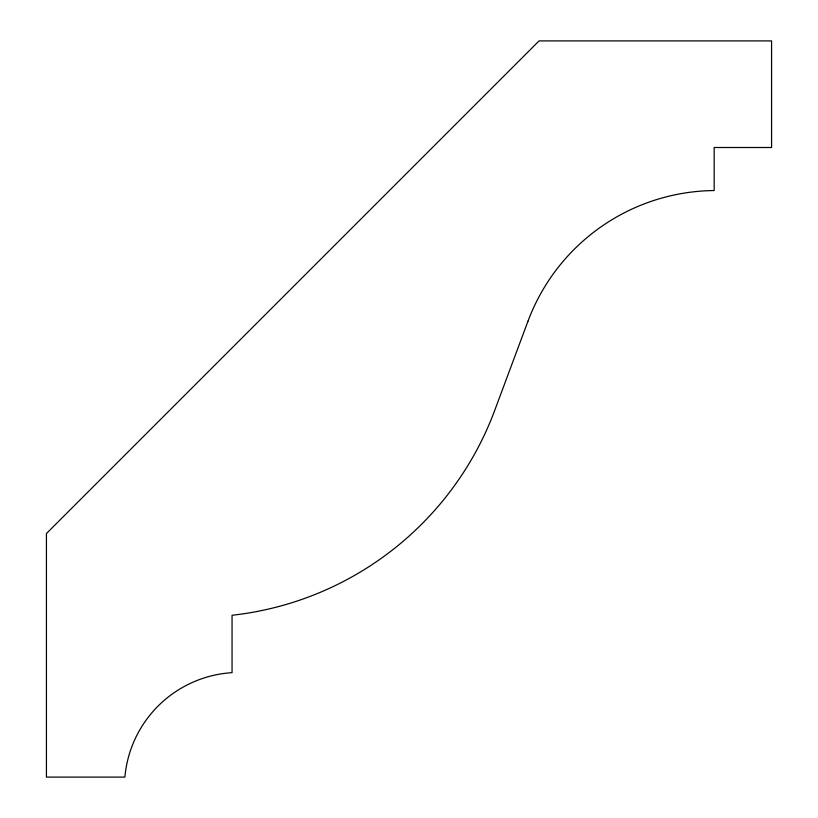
<?xml version="1.0" encoding="UTF-8"?>
<svg xmlns="http://www.w3.org/2000/svg" width="818" height="818" viewBox="0 0 818 818"><rect width="100%" height="100%" fill="white"/><g stroke="black" fill="none" stroke-linecap="round" stroke-linejoin="round"><path stroke-width="1.23" d="M527.958 321.259L494.645 410.585A317.568 317.568 0 0 1 232.056 615.259L232.056 672.662A114.817 114.817 0 0 0 124.888 777.1L46.432 777.1L46.432 533.54L539.072 40.9L771.568 40.9L771.568 147.506L714.165 147.506L714.165 190.553A200.921 200.921 0 0 0 527.958 321.259"/></g></svg>
